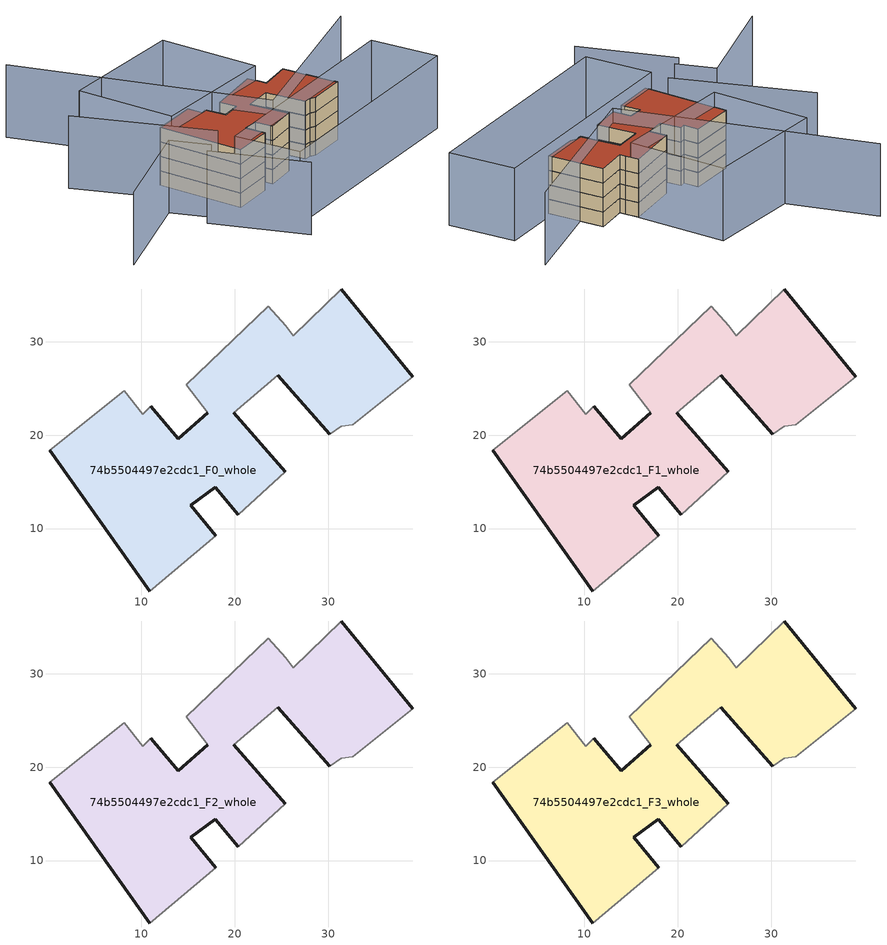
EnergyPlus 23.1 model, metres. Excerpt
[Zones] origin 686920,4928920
74b5504497e2cdc1_F0_whole
 floor ground (EU_floor_Construction): 25.4,16.09 19.9,22.41 24.57,26.43 30.19,20.13 31.37,20.95 32.63,21.1 39.04,26.26 31.42,35.66 26.24,30.63 25.44,31.74 23.6,33.81 14.77,25.39 17.09,22.43 13.96,19.62 11.02,23.1 10.13,22.25 8.17,24.76 0.19,18.39 10.88,3.32 17.96,9.25 15.29,12.5 17.89,14.44 20.35,11.46 z0
 wall outside (EU_wall_Construction): 31.42,35.66 39.04,26.26 / 30.19,20.13 24.57,26.43 / 19.9,22.41 25.4,16.09 / 20.35,11.46 17.89,14.44 15.29,12.5 17.96,9.25 / 10.88,3.32 0.19,18.39 / 11.02,23.1 13.96,19.62 17.09,22.43 z0:3
 wall adiabatic (EU_wall_Construction): 17.09,22.43 14.77,25.39 23.6,33.81 25.44,31.74 26.24,30.63 31.42,35.66 / 39.04,26.26 32.63,21.1 31.37,20.95 30.19,20.13 / 24.57,26.43 19.9,22.41 / 25.4,16.09 20.35,11.46 / 17.96,9.25 10.88,3.32 / 0.19,18.39 8.17,24.76 10.13,22.25 11.02,23.1 z0:3
74b5504497e2cdc1_F1_whole
 floor to 74b5504497e2cdc1_F0_whole (EU_floor_Construction): 25.4,16.09 19.9,22.41 24.57,26.43 30.19,20.13 31.37,20.95 32.63,21.1 39.04,26.26 31.42,35.66 26.24,30.63 25.44,31.74 23.6,33.81 14.77,25.39 17.09,22.43 13.96,19.62 11.02,23.1 10.13,22.25 8.17,24.76 0.19,18.39 10.88,3.32 17.96,9.25 15.29,12.5 17.89,14.44 20.35,11.46 z3
 wall outside (EU_wall_Construction): 31.42,35.66 39.04,26.26 / 30.19,20.13 24.57,26.43 / 19.9,22.41 25.4,16.09 / 20.35,11.46 17.89,14.44 15.29,12.5 17.96,9.25 / 10.88,3.32 0.19,18.39 / 11.02,23.1 13.96,19.62 17.09,22.43 z3:6
 wall adiabatic (EU_wall_Construction): 17.09,22.43 14.77,25.39 23.6,33.81 25.44,31.74 26.24,30.63 31.42,35.66 / 39.04,26.26 32.63,21.1 31.37,20.95 30.19,20.13 / 24.57,26.43 19.9,22.41 / 25.4,16.09 20.35,11.46 / 17.96,9.25 10.88,3.32 / 0.19,18.39 8.17,24.76 10.13,22.25 11.02,23.1 z3:6
74b5504497e2cdc1_F2_whole
 floor to 74b5504497e2cdc1_F1_whole (EU_floor_Construction): 25.4,16.09 19.9,22.41 24.57,26.43 30.19,20.13 31.37,20.95 32.63,21.1 39.04,26.26 31.42,35.66 26.24,30.63 25.44,31.74 23.6,33.81 14.77,25.39 17.09,22.43 13.96,19.62 11.02,23.1 10.13,22.25 8.17,24.76 0.19,18.39 10.88,3.32 17.96,9.25 15.29,12.5 17.89,14.44 20.35,11.46 z6
 wall outside (EU_wall_Construction): 31.42,35.66 39.04,26.26 / 30.19,20.13 24.57,26.43 / 19.9,22.41 25.4,16.09 / 20.35,11.46 17.89,14.44 15.29,12.5 17.96,9.25 / 10.88,3.32 0.19,18.39 / 11.02,23.1 13.96,19.62 17.09,22.43 z6:9
 wall adiabatic (EU_wall_Construction): 17.09,22.43 14.77,25.39 23.6,33.81 25.44,31.74 26.24,30.63 31.42,35.66 / 39.04,26.26 32.63,21.1 31.37,20.95 30.19,20.13 / 24.57,26.43 19.9,22.41 / 25.4,16.09 20.35,11.46 / 17.96,9.25 10.88,3.32 / 0.19,18.39 8.17,24.76 10.13,22.25 11.02,23.1 z6:9
74b5504497e2cdc1_F3_whole
 floor to 74b5504497e2cdc1_F2_whole (EU_floor_Construction): 25.4,16.09 19.9,22.41 24.57,26.43 30.19,20.13 31.37,20.95 32.63,21.1 39.04,26.26 31.42,35.66 26.24,30.63 25.44,31.74 23.6,33.81 14.77,25.39 17.09,22.43 13.96,19.62 11.02,23.1 10.13,22.25 8.17,24.76 0.19,18.39 10.88,3.32 17.96,9.25 15.29,12.5 17.89,14.44 20.35,11.46 z9
 wall outside (EU_wall_Construction): 31.42,35.66 39.04,26.26 / 30.19,20.13 24.57,26.43 / 19.9,22.41 25.4,16.09 / 20.35,11.46 17.89,14.44 15.29,12.5 17.96,9.25 / 10.88,3.32 0.19,18.39 / 11.02,23.1 13.96,19.62 17.09,22.43 z9:12
 wall adiabatic (EU_wall_Construction): 17.09,22.43 14.77,25.39 23.6,33.81 25.44,31.74 26.24,30.63 31.42,35.66 / 39.04,26.26 32.63,21.1 31.37,20.95 30.19,20.13 / 24.57,26.43 19.9,22.41 / 25.4,16.09 20.35,11.46 / 17.96,9.25 10.88,3.32 / 0.19,18.39 8.17,24.76 10.13,22.25 11.02,23.1 z9:12
 roof outside (EU_roof_Construction): 31.42,35.66 39.04,26.26 32.63,21.1 31.37,20.95 30.19,20.13 24.57,26.43 19.9,22.41 25.4,16.09 20.35,11.46 17.89,14.44 15.29,12.5 17.96,9.25 10.88,3.32 0.19,18.39 8.17,24.76 10.13,22.25 11.02,23.1 13.96,19.62 17.09,22.43 14.77,25.39 23.6,33.81 25.44,31.74 26.24,30.63 z12
shading: -16.38,23.16 7.55,6.86 / 2.49,-0.99 18.95,-12.93 / -17.18,-14.04 -2.61,6.05 / -2.61,6.05 4.07,1.2 / 47.74,48.07 22.29,16.27 / 22.29,16.27 -19.21,49.48 / 58.4,24.65 18.76,-7.72 / 18.76,-7.72 9.69,3.4 / 9.69,3.4 49.33,35.76 / 49.33,35.76 58.4,24.65 / 1.76,16.17 -10.42,33.36 / -10.42,33.36 12.43,49.57 / 12.43,49.57 24.62,32.37 / 24.62,32.37 1.76,16.17 z0:15
[Building]
EU S2 Campaign: North Axis=0; Terrain=City; Solar Distribution=FullExterior
[Site:Location]
Bologna: Latitude=44.5; Longitude=11.25; Time Zone=1; Elevation=37
[SizingPeriod:WeatherFileDays]
AnnualSizingPeriod: Begin Month=1; Begin Day of Month=1; End Month=12; End Day of Month=31; Day of Week for Start Day=Monday; Use Weather File Daylight Saving Period=No; Use Weather File Rain and Snow Indicators=No
[MATERIAL]
EU_InternalMass_Material: Roughness=MediumRough; Thickness=0.1; Conductivity=1; Density=1800; Specific Heat=900; Thermal Absorptance=0.9; Solar Absorptance=0.7; Visible Absorptance=0.7
[MATERIAL:NOMASS] Roughness=MediumRough; Thermal Absorptance=0.9; Solar Absorptance=0.7; Visible Absorptance=0.7
Name | Thermal Resistance
EU_wall_NoMass | 0.937881
EU_roof_NoMass | 0.548572
EU_floor_NoMass | 0.71348
[CONSTRUCTION]
EU_wall_Construction: EU_wall_NoMass
EU_roof_Construction: EU_roof_NoMass
EU_floor_Construction: EU_floor_NoMass
EU_InternalMass_Construction: EU_InternalMass_Material
[ZONE] Type=1; Multiplier=1; Ceiling Height=autocalculate; Floor Area=autocalculate; Part of Total Floor Area=Yes
Name | Volume
74b5504497e2cdc1_F0_whole | 1369.09
74b5504497e2cdc1_F1_whole; 74b5504497e2cdc1_F2_whole; 74b5504497e2cdc1_F3_whole | 1369.1
[INTERNALMASS] Construction=EU_InternalMass_Construction; Surface Area=456.365
Name | Zone or ZoneList
74b5504497e2cdc1_F0_whole_EU_InternalMass | 74b5504497e2cdc1_F0_whole
74b5504497e2cdc1_F1_whole_EU_InternalMass | 74b5504497e2cdc1_F1_whole
74b5504497e2cdc1_F2_whole_EU_InternalMass | 74b5504497e2cdc1_F2_whole
74b5504497e2cdc1_F3_whole_EU_InternalMass | 74b5504497e2cdc1_F3_whole
[OTHEREQUIPMENT] Fuel Type=Electricity; Design Level Calculation Method=Watts/Area; Power per Zone Floor Area=1; Fraction Latent=0; Fraction Radiant=0; Fraction Lost=0; Carbon Dioxide Generation Rate=0; EndUse Subcategory=EU_Step8_InternalGains
Name | Zone or ZoneList or Space or SpaceList | Schedule
EU_Step8_InternalGain_74b5504497e2cdc1_F0_whole_f000 | 74b5504497e2cdc1_F0_whole | EU_Step8_GainSchedule_74b5504497e2cdc1_F0_whole_f000
EU_Step8_InternalGain_74b5504497e2cdc1_F1_whole_f000 | 74b5504497e2cdc1_F1_whole | EU_Step8_GainSchedule_74b5504497e2cdc1_F1_whole_f000
EU_Step8_InternalGain_74b5504497e2cdc1_F2_whole_f000 | 74b5504497e2cdc1_F2_whole | EU_Step8_GainSchedule_74b5504497e2cdc1_F2_whole_f000
EU_Step8_InternalGain_74b5504497e2cdc1_F3_whole_f000 | 74b5504497e2cdc1_F3_whole | EU_Step8_GainSchedule_74b5504497e2cdc1_F3_whole_f000
[ZONEVENTILATION:DESIGNFLOWRATE] Schedule=EU_AlwaysOn; Design Flow Rate Calculation Method=AirChanges/Hour; Air Changes per Hour=0.687892; Ventilation Type=Natural; Fan Pressure Rise=0; Fan Total Efficiency=1; Constant Term Coefficient=1; Temperature Term Coefficient=0; Velocity Term Coefficient=0; Velocity Squared Term Coefficient=0; Minimum Indoor Temperature=-100; Maximum Indoor Temperature=100; Delta Temperature=-100; Minimum Outdoor Temperature=-100; Maximum Outdoor Temperature=100; Maximum Wind Speed=40
Name | Zone or ZoneList or Space or SpaceList
EU_ConstantAir_74b5504497e2cdc1_F0_whole | 74b5504497e2cdc1_F0_whole
EU_ConstantAir_74b5504497e2cdc1_F1_whole | 74b5504497e2cdc1_F1_whole
EU_ConstantAir_74b5504497e2cdc1_F2_whole | 74b5504497e2cdc1_F2_whole
EU_ConstantAir_74b5504497e2cdc1_F3_whole | 74b5504497e2cdc1_F3_whole
[HVACTEMPLATE:THERMOSTAT] Constant Heating Setpoint=20; Constant Cooling Setpoint=50
EU_HeatOnly_74b5504497e2cdc1_F0_whole; EU_HeatOnly_74b5504497e2cdc1_F1_whole; EU_HeatOnly_74b5504497e2cdc1_F2_whole; EU_HeatOnly_74b5504497e2cdc1_F3_whole
[HVACTEMPLATE:ZONE:IDEALLOADSAIRSYSTEM] System Availability Schedule=EU_AlwaysOn; Maximum Heating Supply Air Temperature=50; Minimum Cooling Supply Air Temperature=13; Maximum Heating Supply Air Humidity Ratio=0.0156; Minimum Cooling Supply Air Humidity Ratio=0.0077; Heating Limit=NoLimit; Cooling Limit=NoLimit; Heating Availability Schedule=EU_AlwaysOn; Cooling Availability Schedule=EU_CoolingOff; Dehumidification Control Type=ConstantSensibleHeatRatio; Cooling Sensible Heat Ratio=0.7; Dehumidification Setpoint=60; Humidification Control Type=None; Humidification Setpoint=30; Outdoor Air Method=None; Outdoor Air Flow Rate per Person=0.00944; Outdoor Air Flow Rate per Zone Floor Area=0; Outdoor Air Flow Rate per Zone=0; Demand Controlled Ventilation Type=None; Outdoor Air Economizer Type=NoEconomizer; Heat Recovery Type=None; Sensible Heat Recovery Effectiveness=0.7; Latent Heat Recovery Effectiveness=0.65
Name | Template Thermostat
74b5504497e2cdc1_F0_whole | EU_HeatOnly_74b5504497e2cdc1_F0_whole
74b5504497e2cdc1_F1_whole | EU_HeatOnly_74b5504497e2cdc1_F1_whole
74b5504497e2cdc1_F2_whole | EU_HeatOnly_74b5504497e2cdc1_F2_whole
74b5504497e2cdc1_F3_whole | EU_HeatOnly_74b5504497e2cdc1_F3_whole
[SIZING:ZONE] Zone Cooling Design Supply Air Temperature Input Method=SupplyAirTemperature; Zone Cooling Design Supply Air Temperature=13; Zone Heating Design Supply Air Temperature Input Method=SupplyAirTemperature; Zone Heating Design Supply Air Temperature=50; Zone Cooling Design Supply Air Humidity Ratio=0.008; Zone Heating Design Supply Air Humidity Ratio=0.008; Cooling Design Air Flow Method=DesignDay; Cooling Design Air Flow Rate=0; Cooling Minimum Air Flow per Zone Floor Area=0.000762; Cooling Minimum Air Flow=0; Cooling Minimum Air Flow Fraction=0.2; Heating Design Air Flow Method=DesignDay; Heating Design Air Flow Rate=0; Heating Maximum Air Flow per Zone Floor Area=0.002032; Heating Maximum Air Flow=0.141576; Heating Maximum Air Flow Fraction=0.3; Account for Dedicated Outdoor Air System=No; Dedicated Outdoor Air System Control Strategy=NeutralSupplyAir; Dedicated Outdoor Air Low Setpoint Temperature for Design=autosize; Dedicated Outdoor Air High Setpoint Temperature for Design=autosize; Zone Load Sizing Method=Sensible Load Only No Latent Load; Zone Latent Cooling Design Supply Air Humidity Ratio Input Method=HumidityRatioDifference; Zone Cooling Design Supply Air Humidity Ratio Difference=0.005; Zone Latent Heating Design Supply Air Humidity Ratio Input Method=HumidityRatioDifference; Zone Humidification Design Supply Air Humidity Ratio Difference=0.005
74b5504497e2cdc1_F0_whole; 74b5504497e2cdc1_F1_whole; 74b5504497e2cdc1_F2_whole; 74b5504497e2cdc1_F3_whole
[SCHEDULE:CONSTANT]
Name | Hourly Value
EU_AlwaysOn | 1
EU_CoolingOff | 0
[SCHEDULE:FILE] Column Number=1; Rows to Skip at Top=0; Number of Hours of Data=8760; Column Separator=Comma; Interpolate to Timestep=No; Minutes per Item=60; Adjust Schedule for Daylight Savings=Yes
Name | File
EU_Step8_GainSchedule_74b5504497e2cdc1_F0_whole_f000 | ../../schedules/74b5504497e2cdc1/74b5504497e2cdc1_F0_whole_f000_gain.csv
EU_Step8_GainSchedule_74b5504497e2cdc1_F1_whole_f000 | ../../schedules/74b5504497e2cdc1/74b5504497e2cdc1_F1_whole_f000_gain.csv
EU_Step8_GainSchedule_74b5504497e2cdc1_F2_whole_f000 | ../../schedules/74b5504497e2cdc1/74b5504497e2cdc1_F2_whole_f000_gain.csv
EU_Step8_GainSchedule_74b5504497e2cdc1_F3_whole_f000 | ../../schedules/74b5504497e2cdc1/74b5504497e2cdc1_F3_whole_f000_gain.csv
